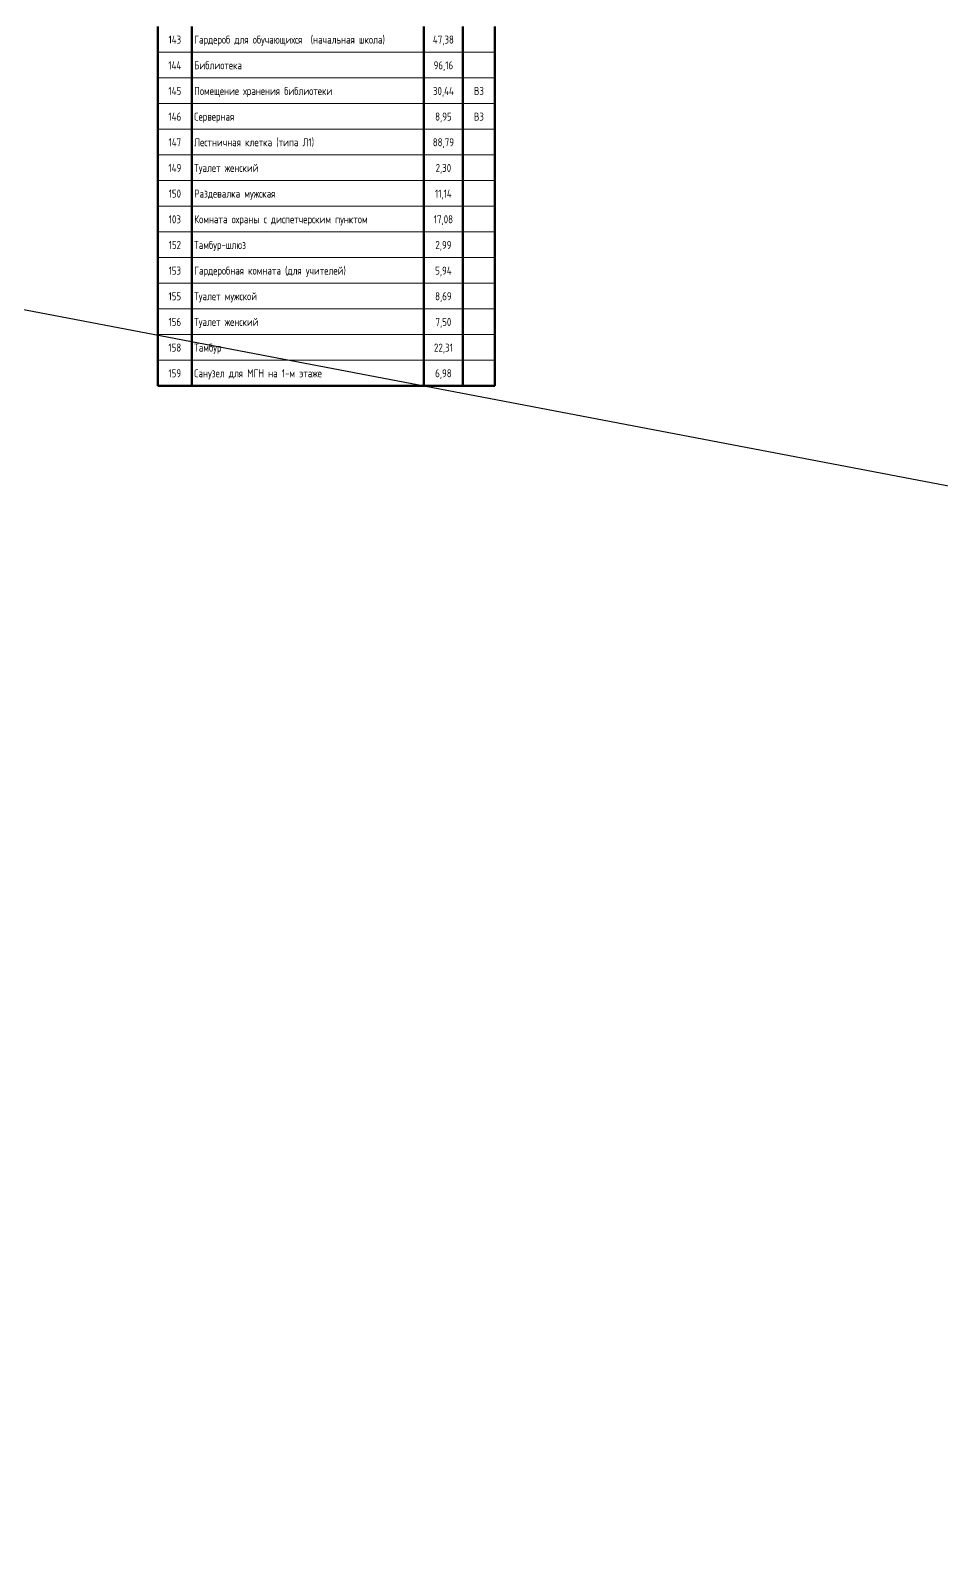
# Model space of a CAD drawing. Header units: millimetres. Extents: x -695119 to 412940, y -249585 to 622758.
# Drawn here: x 53457 to 81901, y -95569 to -47776 of the extents above; entities that cross this region are included whole.
import ezdxf

# ---------------------------------------------------------------- set-up
doc = ezdxf.new("R2010")
doc.units = ezdxf.units.MM
for name, color, linetype, lineweight in [('_Схема', 5, 'Continuous', 30), ('Графика спецификации', 7, 'Continuous', 20), ('Линии', 7, 'Continuous', 9)]:
    doc.layers.add(name, color=color, linetype=linetype, lineweight=lineweight)
doc.styles.add('GOST 2.304 type A_1', font='', dxfattribs={"height": 350})
doc.styles.get('GOST 2.304 type A_1').set_extended_font_data('GOST 2.304 type A')

# ---------------------------------------------------------------- blocks, each defined once
blk = doc.blocks.new('1 этаж')
at = {"layer": 'Линии', "color": 251, "lineweight": 50, "true_color": 0x636466}
for p, q in [((12482, -128823), (12482, -129625)), ((13540, -128823), (13540, -129625)), ((20789, -128823), (20789, -129625)), ((22007, -128823), (22007, -129625)), ((23007, -128823), (23007, -129625)), ((12482, -129625), (12482, -130426)), ((13540, -129625), (13540, -130426)), ((20789, -129625), (20789, -130426)), ((22007, -129625), (22007, -130426)), ((23007, -129625), (23007, -130426)), ((12482, -130426), (12482, -131228)), ((13540, -130426), (13540, -131228)), ((20789, -130426), (20789, -131228)), ((22007, -130426), (22007, -131228)), ((23007, -130426), (23007, -131228)), ((12482, -131228), (12482, -132030)), ((13540, -131228), (13540, -132030)), ((20789, -131228), (20789, -132030)), ((22007, -131228), (22007, -132030)), ((23007, -131228), (23007, -132030)), ((12482, -132030), (12482, -132832)), ((13540, -132030), (13540, -132832)), ((20789, -132030), (20789, -132832)), ((22007, -132030), (22007, -132832)), ((23007, -132030), (23007, -132832)), ((12482, -132832), (12482, -133634)), ((13540, -132832), (13540, -133634)), ((20789, -132832), (20789, -133634)), ((22007, -132832), (22007, -133634)), ((23007, -132832), (23007, -133634)), ((12482, -133634), (12482, -134436)), ((13540, -133634), (13540, -134436)), ((20789, -133634), (20789, -134436)), ((22007, -133634), (22007, -134436)), ((23007, -133634), (23007, -134436)), ((12482, -134436), (12482, -135238)), ((13540, -134436), (13540, -135238)), ((20789, -134436), (20789, -135238)), ((22007, -134436), (22007, -135238)), ((23007, -134436), (23007, -135238)), ((12482, -135238), (12482, -136039)), ((13540, -135238), (13540, -136039)), ((20789, -135238), (20789, -136039)), ((22007, -135238), (22007, -136039)), ((23007, -135238), (23007, -136039)), ((12482, -136039), (12482, -136841)), ((13540, -136039), (13540, -136841)), ((20789, -136039), (20789, -136841)), ((22007, -136039), (22007, -136841)), ((23007, -136039), (23007, -136841)), ((12482, -136841), (12482, -137643)), ((13540, -136841), (13540, -137643)), ((20789, -136841), (20789, -137643)), ((22007, -136841), (22007, -137643)), ((23007, -136841), (23007, -137643)), ((12482, -137643), (12482, -138445)), ((13540, -137643), (13540, -138445)), ((20789, -137643), (20789, -138445)), ((22007, -137643), (22007, -138445)), ((23007, -137643), (23007, -138445)), ((12482, -138445), (12482, -139247)), ((13540, -138445), (13540, -139247)), ((20789, -138445), (20789, -139247)), ((22007, -138445), (22007, -139247)), ((23007, -138445), (23007, -139247)), ((12482, -139247), (12482, -140049)), ((13540, -139247), (13540, -140049)), ((20789, -139247), (20789, -140049)), ((22007, -139247), (22007, -140049)), ((23007, -139247), (23007, -140049)), ((12482, -140049), (23007, -140049))]:
    blk.add_line(p, q, dxfattribs=at)
at = {"layer": 'Линии', "color": 251, "lineweight": 20, "true_color": 0x636466}
for p, q in [((13540, -129625), (12482, -129625)), ((20789, -129625), (13540, -129625)), ((22007, -129625), (20789, -129625)), ((23007, -129625), (22007, -129625)), ((13540, -130426), (12482, -130426)), ((20789, -130426), (13540, -130426)), ((22007, -130426), (20789, -130426)), ((23007, -130426), (22007, -130426)), ((13540, -131228), (12482, -131228)), ((20789, -131228), (13540, -131228)), ((22007, -131228), (20789, -131228)), ((23007, -131228), (22007, -131228)), ((13540, -132030), (12482, -132030)), ((20789, -132030), (13540, -132030)), ((22007, -132030), (20789, -132030)), ((23007, -132030), (22007, -132030)), ((13540, -132832), (12482, -132832)), ((20789, -132832), (13540, -132832)), ((22007, -132832), (20789, -132832)), ((23007, -132832), (22007, -132832)), ((13540, -133634), (12482, -133634)), ((20789, -133634), (13540, -133634)), ((22007, -133634), (20789, -133634)), ((23007, -133634), (22007, -133634)), ((13540, -134436), (12482, -134436)), ((20789, -134436), (13540, -134436)), ((22007, -134436), (20789, -134436)), ((23007, -134436), (22007, -134436)), ((13540, -135238), (12482, -135238)), ((20789, -135238), (13540, -135238)), ((22007, -135238), (20789, -135238)), ((23007, -135238), (22007, -135238)), ((13540, -136039), (12482, -136039)), ((20789, -136039), (13540, -136039)), ((22007, -136039), (20789, -136039)), ((23007, -136039), (22007, -136039)), ((13540, -136841), (12482, -136841)), ((20789, -136841), (13540, -136841)), ((22007, -136841), (20789, -136841)), ((23007, -136841), (22007, -136841)), ((13540, -137643), (12482, -137643)), ((20789, -137643), (13540, -137643)), ((22007, -137643), (20789, -137643)), ((23007, -137643), (22007, -137643)), ((13540, -138445), (12482, -138445)), ((20789, -138445), (13540, -138445)), ((22007, -138445), (20789, -138445)), ((23007, -138445), (22007, -138445)), ((13540, -139247), (12482, -139247)), ((20789, -139247), (13540, -139247)), ((22007, -139247), (20789, -139247)), ((23007, -139247), (22007, -139247)), ((13540, -140049), (12482, -140049)), ((20789, -140049), (13540, -140049)), ((22007, -140049), (20789, -140049)), ((23007, -140049), (22007, -140049))]:
    blk.add_line(p, q, dxfattribs=at)
at = {"layer": 'Графика спецификации', "color": 251, "true_color": 0x636466, "char_height": 250, "line_spacing_factor": 1.022761, "style": 'GOST 2.304 type A_1'}
for s, insert, width, attachment_point in [('143', (13011, -129110), 537.04, 2), ('Гардероб для обучающихся  (начальная школа)', (13615, -129110), 7735.78, 1), ('47,38', (21398, -129110), 868.92, 2), ('144', (13011, -129912), 564.19, 2), ('Библиотека', (13615, -129912), 1979.2, 1), ('96,16', (21398, -129912), 790.47, 2), ('145', (13011, -130714), 537.04, 2), ('Помещение хранения библиотеки', (13615, -130714), 5454.87, 1), ('30,44', (21398, -130714), 896.07, 2), ('В3', (22507, -130714), 401.27, 2), ('146', (13011, -131516), 537.04, 2), ('Серверная', (13615, -131516), 1710.68, 1), ('8,95', (21398, -131516), 654.71, 2), ('В3', (22507, -131516), 401.27, 2), ('147', (13011, -132317), 537.04, 2), ('Лестничная клетка (типа Л1)', (13615, -132317), 4836.37, 1), ('88,79', (21398, -132317), 841.76, 2), ('149', (13011, -133119), 537.04, 2), ('Туалет женский', (13615, -133119), 2664.08, 1), ('2,30', (21398, -133119), 654.71, 2), ('150', (13011, -133921), 509.89, 2), ('Раздевалка мужская', (13615, -133921), 3454.55, 1), ('11,14', (21398, -133921), 715.05, 2), ('103', (13011, -134723), 458.6, 2), ('Комната охраны с диспетчерским пунктом', (13615, -134723), 7041.85, 1), ('17,08', (21398, -134723), 790.47, 2), ('152', (13011, -135525), 509.89, 2), ('Тамбур-шлюз', (13615, -135525), 2223.58, 1), ('2,99', (21398, -135525), 654.71, 2), ('153', (13011, -136327), 509.89, 2), ('Гардеробная комната (для учителей)', (13615, -136327), 6166.9, 1), ('5,94', (21398, -136327), 681.86, 2), ('155', (13011, -137128), 509.89, 2), ('Туалет мужской', (13615, -137128), 2691.23, 1), ('8,69', (21398, -137128), 654.71, 2), ('156', (13011, -137930), 509.89, 2), ('Туалет женский', (13615, -137930), 2664.08, 1), ('7,50', (21398, -137930), 654.71, 2), ('158', (13011, -138732), 509.89, 2), ('Тамбур', (13615, -138732), 1203.81, 1), ('22,31', (21398, -138732), 790.47, 2), ('159', (13011, -139534), 509.89, 2), ('Санузел для МГН на 1-м этаже', (13615, -139534), 5005.33, 1), ('6,98', (21398, -139534), 654.71, 2)]:
    blk.add_mtext(s, dxfattribs=dict(at, insert=insert, width=width, attachment_point=attachment_point))

msp = doc.modelspace()

# ---------------------------------------------------------------- linework, layer by layer
at = {"layer": '_Схема', "color": 5}
msp.add_line((258216.67, -95568.6), (-161934.199, -15488.828), dxfattribs=at)

# ---------------------------------------------------------------- block references
msp.add_blockref('1 этаж', (44950.089, 81176.937))

doc.saveas('drawing.dxf')
